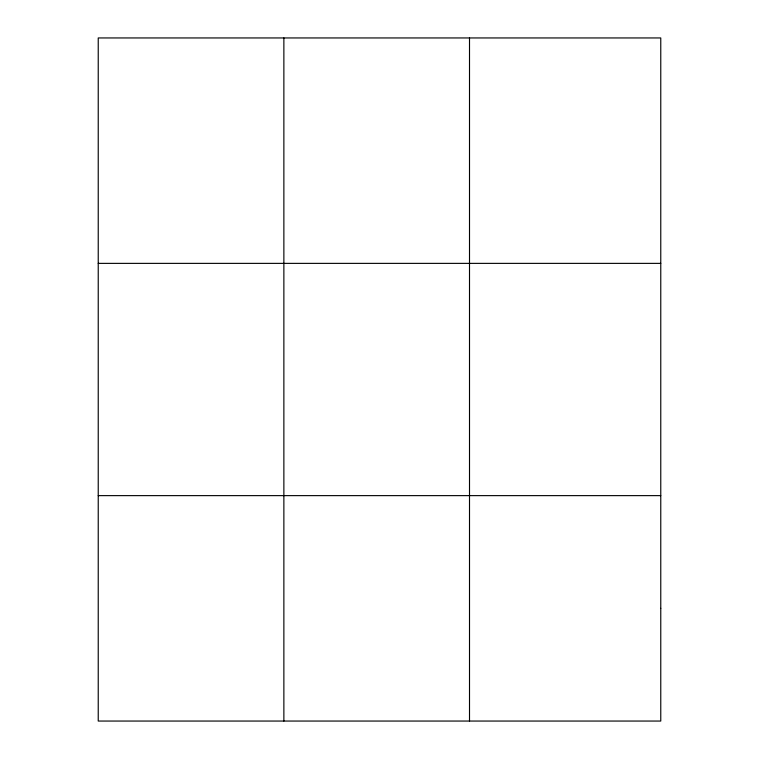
<?xml version="1.0" encoding="UTF-8"?>
<svg xmlns="http://www.w3.org/2000/svg" width="759" height="759" viewBox="0 0 759 759"><rect width="100%" height="100%" fill="white"/><g stroke="black" fill="none" stroke-linecap="round" stroke-linejoin="round"><path stroke-width="1.14" d="M283.866 721.05L283.866 37.95M469.508 721.05L469.508 37.95M98.234 263.373L660.766 263.373M98.234 495.627L660.766 495.627M660.766 608.339L660.766 721.05L98.234 721.05L98.234 37.95L660.766 37.95L660.766 608.339"/></g></svg>
